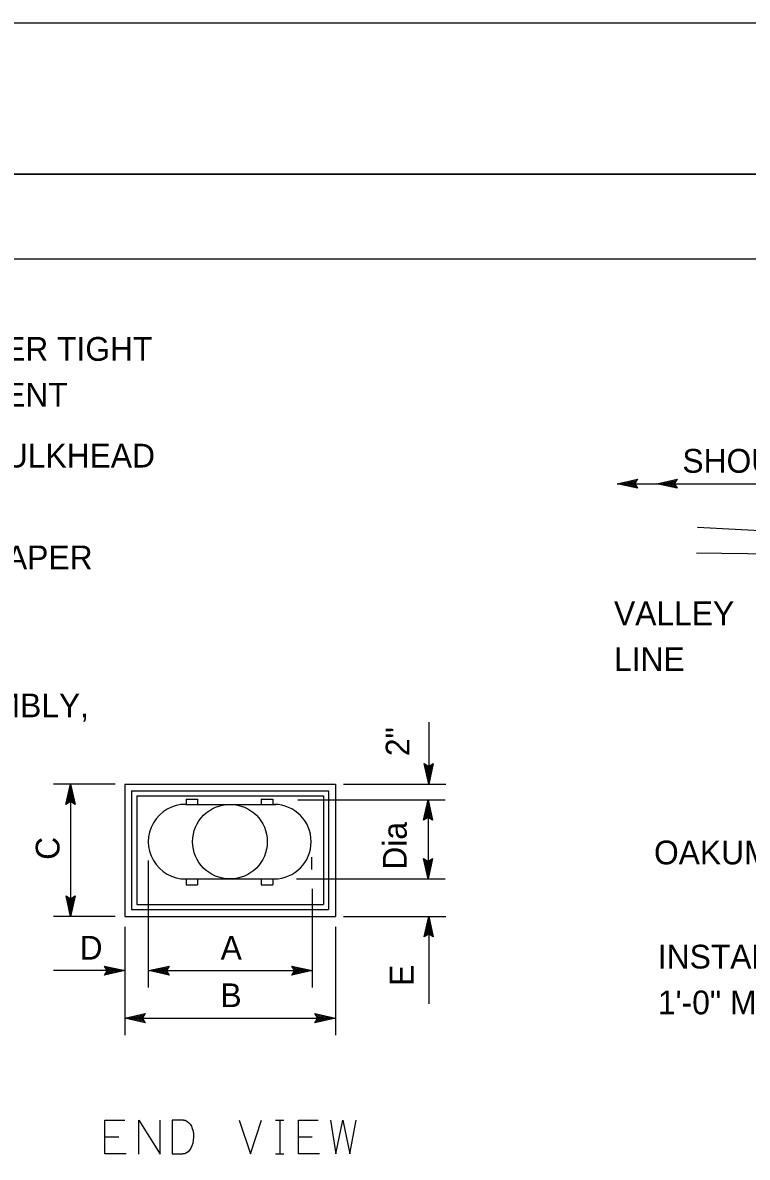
# Model space of a CAD drawing. Extents: x -894 to 866, y -476 to 714.
# Drawn here: x -511.2 to -297.8, y 379.2 to 713.6 of the extents above; entities that cross this region are included whole.
import ezdxf

# ---------------------------------------------------------------- set-up
doc = ezdxf.new("R2010")
doc.units = 0
for name, color, linetype in [('10 Sheet Format', 7, 'Continuous'), ('56 Stage 3 Anno', 7, 'Continuous'), ('57 Undefined', 7, 'Continuous'), ('60 Nongeo Data', 7, 'Continuous')]:
    doc.layers.add(name, color=color, linetype=linetype)

msp = doc.modelspace()

# ---------------------------------------------------------------- linework, layer by layer
at = {"layer": '10 Sheet Format'}
for p, q in [((-863.43, 668.96), (836.58, 668.96)), ((-813.45, 643.96), (811.55, 643.96))]:
    msp.add_line(p, q, dxfattribs=at)
for points in [[(-894.04, 713.56), (865.96, 713.56), (865.96, -476.44), (-894.04, -476.44)], [(-863.43, -431.04), (836.58, -431.04), (836.58, 668.96), (-863.43, 668.96)]]:
    msp.add_lwpolyline(points, close=True, dxfattribs=at)
at = {"layer": '56 Stage 3 Anno'}
for p, q in [((-336.07, 577.69), (-330.07, 579.02)), ((-334.68, 577.69), (-330.31, 578.66)), ((-330.07, 579.02), (-330.87, 577.69)), ((-330.07, 579.02), (-330.07, 579.02)), ((-324.38, 577.69), (-318.38, 579.02)), ((-322.99, 577.7), (-318.61, 578.67)), ((-318.38, 579.02), (-319.18, 577.69)), ((-318.38, 579.02), (-318.38, 579.02)), ((-336.07, 577.69), (-239.38, 577.69)), ((-330.07, 576.35), (-336.07, 577.69)), ((-336.07, 577.69), (-336.07, 577.69)), ((-330.29, 576.7), (-334.69, 577.69)), ((-333.31, 577.68), (-330.48, 578.31)), ((-330.52, 577.06), (-333.31, 577.68)), ((-331.93, 577.68), (-330.72, 577.95)), ((-330.7, 577.41), (-331.93, 577.68)), ((-330.87, 577.69), (-330.07, 576.35)), ((-330.07, 576.35), (-330.07, 576.35)), ((-318.38, 576.35), (-324.38, 577.69)), ((-324.38, 577.69), (-324.38, 577.69)), ((-318.59, 576.71), (-323, 577.69)), ((-321.62, 577.69), (-318.79, 578.32)), ((-318.83, 577.07), (-321.62, 577.69)), ((-320.23, 577.69), (-319.03, 577.96)), ((-319, 577.42), (-320.23, 577.69)), ((-319.18, 577.69), (-318.38, 576.35)), ((-318.38, 576.35), (-318.38, 576.35)), ((-391.58, 507.42), (-391.58, 489.21)), ((-391.58, 489.21), (-392.91, 495.21)), ((-392.91, 495.21), (-392.91, 495.21)), ((-392.91, 495.21), (-391.58, 494.41)), ((-391.58, 490.6), (-392.55, 494.97)), ((-391.58, 494.41), (-390.24, 495.21)), ((-390.24, 495.21), (-391.58, 489.21)), ((-390.59, 494.99), (-391.58, 490.59)), ((-390.24, 495.21), (-390.24, 495.21)), ((-391.58, 491.97), (-392.2, 494.79)), ((-391.58, 493.35), (-391.84, 494.56)), ((-390.95, 494.76), (-391.58, 491.97)), ((-391.3, 494.58), (-391.58, 493.35)), ((-483.89, 489.21), (-502.08, 489.21)), ((-498.42, 483.21), (-497.08, 489.21)), ((-497.08, 489.21), (-497.08, 450.21)), ((-497.08, 489.21), (-497.08, 489.21)), ((-497.08, 489.21), (-495.75, 483.21)), ((-416.68, 489.21), (-386.58, 489.21)), ((-391.58, 489.21), (-391.58, 489.21)), ((-498.07, 483.42), (-497.09, 487.83)), ((-497.71, 483.66), (-497.09, 486.44)), ((-497.36, 483.83), (-497.09, 485.06)), ((-497.09, 486.44), (-496.46, 483.62)), ((-497.09, 485.06), (-496.82, 483.85)), ((-497.08, 487.81), (-496.11, 483.44)), ((-497.08, 484.01), (-498.42, 483.21)), ((-498.42, 483.21), (-498.42, 483.21)), ((-495.75, 483.21), (-497.08, 484.01)), ((-495.75, 483.21), (-495.75, 483.21)), ((-430.09, 484.54), (-386.78, 484.54)), ((-393.12, 478.54), (-391.78, 484.54)), ((-392.76, 478.75), (-391.78, 483.16)), ((-392.41, 478.99), (-391.78, 481.77)), ((-391.78, 484.54), (-391.78, 461.22)), ((-391.78, 484.54), (-391.78, 484.54)), ((-391.78, 484.54), (-390.45, 478.54)), ((-391.78, 483.15), (-390.81, 478.77)), ((-391.78, 481.77), (-391.16, 478.95)), ((-391.78, 479.34), (-393.12, 478.54)), ((-393.12, 478.54), (-393.12, 478.54)), ((-392.06, 479.16), (-391.78, 480.39)), ((-391.78, 480.39), (-391.52, 479.18)), ((-390.45, 478.54), (-391.78, 479.34)), ((-390.45, 478.54), (-390.45, 478.54)), ((-474.21, 466.69), (-474.21, 429.21)), ((-426.08, 467.7), (-426.08, 463.98)), ((-391.78, 461.22), (-393.11, 467.22)), ((-393.11, 467.22), (-393.11, 467.22)), ((-393.11, 467.22), (-391.78, 466.42)), ((-391.78, 462.61), (-392.75, 466.98)), ((-391.78, 463.98), (-392.4, 466.8)), ((-391.78, 465.36), (-392.05, 466.57)), ((-391.78, 466.42), (-390.44, 467.22)), ((-390.44, 467.22), (-391.78, 461.22)), ((-390.8, 467), (-391.78, 462.6)), ((-391.16, 466.77), (-391.78, 463.98)), ((-391.5, 466.59), (-391.78, 465.36)), ((-390.44, 467.22), (-390.44, 467.22)), ((-430.49, 461.22), (-386.78, 461.22)), ((-425.88, 458.31), (-425.88, 429.21)), ((-391.78, 461.22), (-391.78, 461.22)), ((-497.08, 450.21), (-498.41, 456.21)), ((-498.41, 456.21), (-498.41, 456.21)), ((-498.41, 456.21), (-497.08, 455.41)), ((-497.09, 451.6), (-498.06, 455.97)), ((-497.08, 452.97), (-497.71, 455.79)), ((-497.08, 454.35), (-497.35, 455.56)), ((-497.08, 455.41), (-495.74, 456.21)), ((-495.74, 456.21), (-497.08, 450.21)), ((-496.1, 455.99), (-497.08, 451.59)), ((-496.46, 455.76), (-497.08, 452.97)), ((-496.81, 455.58), (-497.08, 454.35)), ((-495.74, 456.21), (-495.74, 456.21)), ((-483.89, 450.21), (-502.08, 450.21)), ((-497.08, 450.21), (-497.08, 450.21)), ((-416.68, 450.21), (-386.58, 450.21)), ((-392.92, 444.21), (-391.58, 450.21)), ((-392.56, 444.42), (-391.58, 448.83)), ((-391.58, 450.21), (-391.58, 424.41)), ((-391.58, 450.21), (-391.58, 450.21)), ((-391.58, 450.21), (-390.25, 444.21)), ((-391.58, 448.81), (-390.61, 444.44)), ((-481.08, 447.13), (-481.08, 415.21)), ((-419.08, 447.13), (-419.08, 415.21)), ((-391.58, 445.01), (-392.92, 444.21)), ((-392.2, 444.66), (-391.58, 447.44)), ((-391.86, 444.83), (-391.58, 446.06)), ((-391.58, 447.44), (-390.95, 444.62)), ((-391.58, 446.06), (-391.31, 444.85)), ((-390.25, 444.21), (-391.58, 445.01)), ((-392.92, 444.21), (-392.92, 444.21)), ((-390.25, 444.21), (-390.25, 444.21)), ((-486.28, 434.21), (-487.08, 435.55)), ((-487.08, 435.55), (-487.08, 435.55)), ((-487.08, 435.55), (-481.08, 434.21)), ((-486.87, 435.19), (-482.46, 434.21)), ((-486.63, 434.83), (-483.85, 434.21)), ((-474.01, 434.21), (-468.01, 435.54)), ((-472.61, 434.21), (-468.24, 435.18)), ((-471.24, 434.2), (-468.42, 434.83)), ((-468.01, 435.54), (-468.81, 434.21)), ((-468.01, 435.54), (-468.01, 435.54)), ((-431.08, 434.21), (-431.88, 435.55)), ((-431.88, 435.55), (-431.88, 435.55)), ((-431.88, 435.55), (-425.88, 434.21)), ((-431.66, 435.19), (-427.26, 434.21)), ((-431.43, 434.83), (-428.64, 434.21)), ((-481.08, 434.21), (-502.08, 434.21)), ((-481.08, 434.21), (-487.08, 432.88)), ((-487.08, 432.88), (-486.28, 434.21)), ((-487.08, 432.88), (-487.08, 432.88)), ((-482.48, 434.2), (-486.85, 433.23)), ((-483.85, 434.21), (-486.67, 433.58)), ((-486.46, 434.48), (-485.23, 434.21)), ((-485.23, 434.21), (-486.44, 433.94)), ((-481.08, 434.21), (-481.08, 434.21)), ((-474.01, 434.21), (-425.88, 434.21)), ((-468.01, 432.87), (-474.01, 434.21)), ((-474.01, 434.21), (-474.01, 434.21)), ((-468.22, 433.22), (-472.63, 434.2)), ((-468.46, 433.58), (-471.24, 434.2)), ((-469.86, 434.2), (-468.65, 434.47)), ((-468.63, 433.93), (-469.86, 434.2)), ((-468.81, 434.21), (-468.01, 432.87)), ((-468.01, 432.87), (-468.01, 432.87)), ((-425.88, 434.21), (-431.88, 432.88)), ((-431.88, 432.88), (-431.08, 434.21)), ((-431.88, 432.88), (-431.88, 432.88)), ((-427.27, 434.2), (-431.65, 433.23)), ((-428.64, 434.21), (-431.47, 433.58)), ((-431.25, 434.48), (-430.03, 434.21)), ((-430.03, 434.21), (-431.23, 433.94)), ((-425.88, 434.21), (-425.88, 434.21)), ((-481.08, 420.21), (-475.08, 421.54)), ((-475.08, 421.54), (-475.88, 420.21)), ((-475.08, 421.54), (-475.08, 421.54)), ((-424.28, 420.21), (-425.08, 421.55)), ((-425.08, 421.55), (-425.08, 421.55)), ((-425.08, 421.55), (-419.08, 420.21)), ((-481.08, 420.21), (-419.08, 420.21)), ((-475.08, 418.87), (-481.08, 420.21)), ((-481.08, 420.21), (-481.08, 420.21)), ((-475.3, 419.22), (-479.7, 420.2)), ((-479.69, 420.21), (-475.32, 421.18)), ((-478.32, 420.2), (-475.5, 420.83)), ((-475.54, 419.58), (-478.32, 420.2)), ((-476.94, 420.2), (-475.73, 420.47)), ((-475.71, 419.93), (-476.94, 420.2)), ((-475.88, 420.21), (-475.08, 418.87)), ((-475.08, 418.87), (-475.08, 418.87)), ((-419.08, 420.21), (-425.08, 418.88)), ((-425.08, 418.88), (-424.28, 420.21)), ((-425.08, 418.88), (-425.08, 418.88)), ((-424.87, 421.19), (-420.46, 420.21)), ((-420.48, 420.2), (-424.85, 419.23)), ((-421.85, 420.21), (-424.67, 419.58)), ((-424.63, 420.83), (-421.85, 420.21)), ((-424.46, 420.48), (-423.23, 420.21)), ((-423.23, 420.21), (-424.44, 419.94)), ((-419.08, 420.21), (-419.08, 420.21))]:
    msp.add_line(p, q, dxfattribs=at)
at = {"layer": '57 Undefined'}
for points in [[(-480.74, 380.19), (-486.96, 380.19), (-486.96, 390.19), (-481.13, 390.19)], [(-477, 380.18), (-477, 390.18), (-470.7, 380.18), (-470.7, 390.18)], [(-463.83, 390.19), (-467.14, 390.19), (-467.14, 380.19), (-463.99, 380.19)], [(-463.83, 390.19), (-463.28, 390.11), (-462.81, 389.87), (-462.34, 389.48), (-461.87, 389.01), (-461.47, 388.38), (-461.24, 387.67), (-461, 386.88), (-460.84, 386.01), (-460.84, 385.15), (-460.92, 384.28), (-461.08, 383.42), (-461.31, 382.63), (-461.63, 381.92), (-462.02, 381.29), (-462.42, 380.82), (-462.97, 380.5), (-463.44, 380.27), (-463.99, 380.19)], [(-447.43, 390.19), (-444.12, 380.19), (-440.82, 390.19)], [(-436.7, 390.19), (-434.26, 390.19)], [(-435.48, 390.19), (-435.48, 380.19)], [(-423.76, 380.19), (-429.98, 380.19), (-429.98, 390.19), (-424.15, 390.19)], [(-420.56, 390.19), (-418.98, 380.19), (-416.86, 390.19), (-414.81, 380.19), (-413, 390.19)], [(-482.86, 385.15), (-486.96, 385.15)], [(-425.88, 385.15), (-429.98, 385.15)], [(-436.7, 380.19), (-434.26, 380.19)]]:
    msp.add_lwpolyline(points, dxfattribs=at)
at = {"layer": '60 Nongeo Data'}
for p, q in [((-312.38, 564.89), (-239.38, 560.89)), ((-312.7, 557.38), (-246.91, 556.29)), ((-481.08, 489.21), (-419.08, 489.21)), ((-481.08, 489.21), (-481.08, 450.21)), ((-419.08, 489.21), (-419.08, 450.21)), ((-479.08, 487.21), (-479.08, 452.21)), ((-479.08, 487.21), (-421.08, 487.21)), ((-477.58, 485.71), (-422.58, 485.71)), ((-477.58, 485.71), (-477.58, 453.71)), ((-422.58, 485.71), (-422.58, 453.71)), ((-421.08, 487.21), (-421.08, 452.21)), ((-463.11, 483.22), (-436.62, 483.22)), ((-463.05, 484.76), (-459.68, 484.76)), ((-463.05, 484.76), (-463.05, 483.32)), ((-459.68, 484.76), (-459.68, 483.2)), ((-440.89, 484.76), (-437.52, 484.76)), ((-440.89, 484.76), (-440.89, 483.08)), ((-437.52, 484.76), (-437.52, 483.32)), ((-463.11, 461.22), (-437.08, 461.22)), ((-463.05, 461.19), (-463.05, 459.51)), ((-463.05, 459.51), (-459.68, 459.51)), ((-459.68, 461.07), (-459.68, 459.51)), ((-440.89, 461.31), (-440.89, 459.51)), ((-440.89, 459.51), (-437.52, 459.51)), ((-437.52, 461.19), (-437.52, 459.51)), ((-479.08, 452.21), (-421.08, 452.21)), ((-477.58, 453.71), (-422.58, 453.71)), ((-481.08, 450.21), (-419.08, 450.21))]:
    msp.add_line(p, q, dxfattribs=at)
msp.add_circle((-450.13, 472.22), 11, dxfattribs=at)
for centre, start, end in [((-463.17, 472.22), 89.6881, 270.3077), ((-437.2, 472.22), 270.6187, 89.3762)]:
    msp.add_arc(centre, 11, start, end, dxfattribs=at)

# ---------------------------------------------------------------- texts
at = {"layer": '57 Undefined'}
for s, p in [('SPOT WELDED AND MADE WATER TIGHT', (-660.19, 613.93)), ('WITH ASPHALTIC PLASTIC CEMENT', (-660.19, 600.43)), ('0.079" THICK SMOOTH METAL BULKHEAD', (-660.19, 582.48)), ('SHOULDER', (-316.87, 580.94)), ('0.079" THICK SMOOTH METAL TAPER', (-659.32, 552.48)), ('VALLEY', (-337, 536.01)), ('LINE', (-337, 522.51)), ('JOINT RESTRAINER ASSEMBLY,', (-637.28, 508.87)), ('OAKUM OR JUTE PACKING', (-325.23, 465.54)), ('D', (-494.41, 437.46)), ('A', (-452.87, 437.46)), ('INSTALL TO PERMIT', (-324.09, 434.84)), ('B', (-452.93, 423.46)), ('1\'-0" MOVEMENT', (-324.09, 421.34))]:
    msp.add_text(s, height=7, dxfattribs=at).set_placement(p)
for s, p in [('2"', (-397.25, 497.43)), ('Dia', (-398.06, 463.97)), ('C', (-500.33, 466.87)), ('E', (-396.04, 429.72))]:
    msp.add_text(s, height=7, rotation=90, dxfattribs=at).set_placement(p)

doc.saveas('drawing.dxf')
